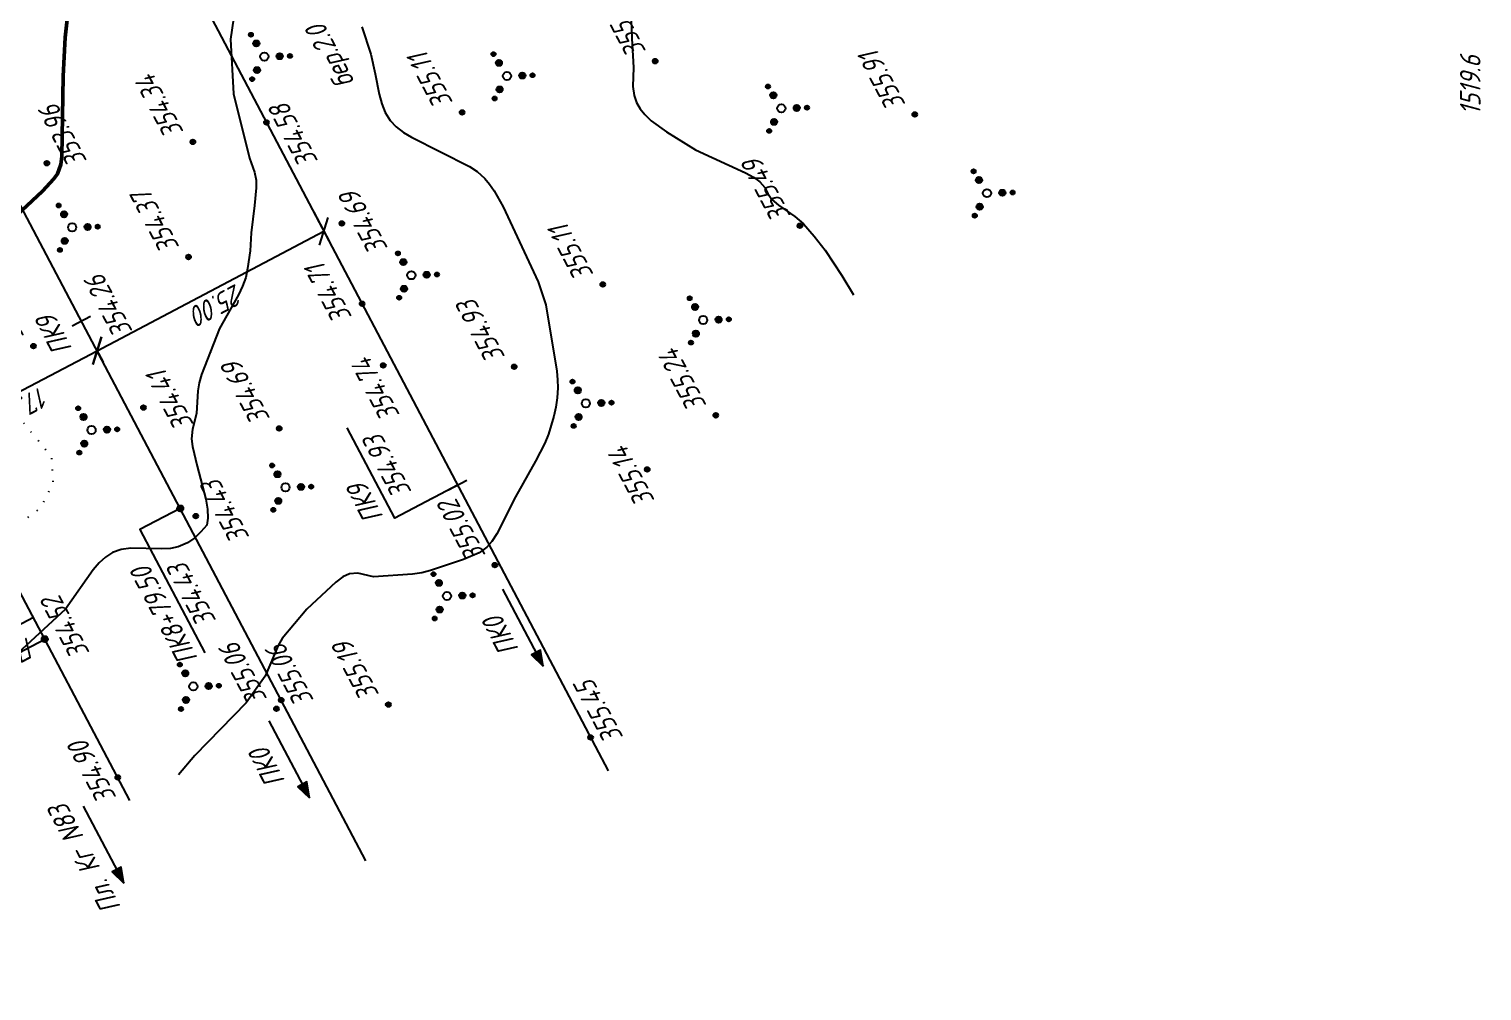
# Model space of a CAD drawing. Extents: x 1519167 to 1519613, y 2186570 to 2187012.
# Drawn here: x 1519459.5 to 1519601.2, y 2186602.8 to 2186696.7 of the extents above; entities that cross this region are included whole.
import ezdxf
from ezdxf.enums import TextEntityAlignment as Align

# ---------------------------------------------------------------- set-up
doc = ezdxf.new("R2010")
doc.units = 0
doc.linetypes.add('ИИDot', pattern=[1, 0, -1])
for name, color, linetype, lineweight in [('ИИ_ГЕОСЕТКА_025', 3, 'Continuous', 25), ('ИИ_КОНТУР_025', 7, 'ИИDot', 25), ('ИИ_ОТМЕТКА_025', 7, 'Continuous', 25), ('ИИ_ПИКЕТАЖ_025', 7, 'Continuous', 25), ('ИИ_РАЗМЕР_025', 7, 'Continuous', 25), ('ИИ_РЕЛЬЕФ_025', 34, 'Continuous', 25), ('ИИ_РЕЛЬЕФ_050', 34, 'Continuous', 50), ('ИИ_ТЕКСТ_025', 7, 'Continuous', 25), ('ИИ_ТРАССА_АД_025', 1, 'Continuous', 25), ('ИИ_ТРАССА_ЛЭП_025', 7, 'Continuous', 25), ('ИИ_ТРАССА_ТРУБ_025', 7, 'Continuous', 25), ('ИИ_УГОДЬЯ_025', 7, 'Continuous', 25)]:
    doc.layers.add(name, color=color, linetype=linetype, lineweight=lineweight)
doc.styles.add('VNIPISIMPLEXCUR', font='simplex.shx', dxfattribs={"width": 0.8, "oblique": 15})
doc.dimstyles.new('ИИ-1000-м-dm$0', dxfattribs={"dimtxt": 2.5, "dimasz": 2.5, "dimexe": 1.25, "dimexo": 0, "dimgap": 1, "dimtad": 1, "dimtoh": 1, "dimzin": 1, "dimdsep": 46, "dimtxsty": 'VNIPISIMPLEXCUR', "dimblk": 'OBLIQUE', "dimcen": 2.5, "dimaunit": 1, "dimazin": 0, "dimtfac": 1, "dimtmove": 1, "dimatfit": 2, "dimfxl": 1, "dimarcsym": 0})
doc.dimstyles.new('ИИ-1000-м-dm$2', dxfattribs={"dimtxt": 2.5, "dimasz": 2.5, "dimexe": 1.25, "dimexo": 0, "dimgap": 1, "dimtad": 2, "dimtoh": 1, "dimzin": 1, "dimdsep": 46, "dimtxsty": 'VNIPISIMPLEXCUR', "dimcen": 2.5, "dimaunit": 1, "dimazin": 0, "dimtfac": 1, "dimtmove": 1, "dimatfit": 2, "dimfxl": 1, "dimarcsym": 0})

# ---------------------------------------------------------------- blocks, each defined once
blk = doc.blocks.new('ИИ053952')
at = {"linetype": 'Continuous', "lineweight": 25}
h = blk.add_hatch(color=0, dxfattribs=at)
edge = h.paths.add_edge_path()
edge.add_arc((-1.308630616908658, 2.130137532763825), 0.2, 0, 360)
h = blk.add_hatch(color=0, dxfattribs=at)
edge = h.paths.add_edge_path()
edge.add_arc((-0.7851783701452177, 1.278082519658284), 0.3, 0, 360)
h = blk.add_hatch(color=0, dxfattribs=at)
edge = h.paths.add_edge_path()
edge.add_arc((1.499441115229502, 0.04094315521868452), 0.3, 0, 360)
h = blk.add_hatch(color=0, dxfattribs=at)
edge = h.paths.add_edge_path()
edge.add_arc((2.49906852538254, 0.06823859203112193), 0.2, 0, 360)
h = blk.add_hatch(color=0, dxfattribs=at)
edge = h.paths.add_edge_path()
edge.add_arc((-0.7142627450842838, -1.319025674876968), 0.3, 0, 360)
h = blk.add_hatch(color=0, dxfattribs=at)
edge = h.paths.add_edge_path()
edge.add_arc((-1.190437908473882, -2.198376124794947), 0.2, 0, 360)
at = {"color": 0, "linetype": 'Continuous', "lineweight": 25}
for centre, radius in [((-1.308630616908658, 2.130137532763825), 0.2), ((-0.7851783701452177, 1.278082519658284), 0.3), ((0, 0), 0.4), ((1.499441115229502, 0.04094315521868452), 0.3), ((2.49906852538254, 0.06823859203112193), 0.2), ((-0.7142627450842838, -1.319025674876968), 0.3), ((-1.190437908473882, -2.198376124794947), 0.2)]:
    blk.add_circle(centre, radius, dxfattribs=at)
blk = doc.blocks.new('ИИ15008')
at = {"linetype": 'Continuous', "lineweight": 25}
blk.add_hatch(color=0, dxfattribs=at).paths.add_polyline_path([(0, 0), (1.5, -0.5000000000000002), (1.5, 0.4999999999999998)])
at = {"color": 0, "linetype": 'Continuous', "lineweight": 25}
blk.add_lwpolyline([(0, 0), (1.5, -0.5000000000000002), (1.5, 0.4999999999999998)], close=True, dxfattribs=at)
blk.add_lwpolyline([(8.5, -9.992007221626409e-16), (0, 0)], dxfattribs=at)
blk = doc.blocks.new('PICKET')
at = {"color": 0, "linetype": 'Continuous', "lineweight": 25}
for p, q in [((-0.2299999999999898, 0), (0.2299999999999898, 0)), ((0, 0.2299999999999898), (0, -0.2299999999999898))]:
    blk.add_line(p, q, dxfattribs=at)
blk.add_circle((0, 0), 0.23, dxfattribs=at)
at = {"color": 0, "linetype": 'Continuous', "style": 'VNIPISIMPLEXCUR', "oblique": 15, "width": 0.8}
blk.add_attdef('OTMETKA', (1.25, 0.3000000000000114), '', height=2, dxfattribs=at)
at = {"color": 8, "linetype": 'Continuous', "style": 'VNIPISIMPLEXCUR', "oblique": 15, "width": 0.8, "flags": 1}
blk.add_attdef('NOMER', (1.25, -2.699999999999989), '', height=2, dxfattribs=at)
blk = doc.blocks.new('ИИ15002')
at = {"linetype": 'Continuous', "lineweight": 25}
h = blk.add_hatch(color=0, dxfattribs=at)
edge = h.paths.add_edge_path()
edge.add_arc((0, 0), 0.3, 0, 360)
at = {"color": 0, "linetype": 'Continuous', "lineweight": 25}
blk.add_circle((0, 0), 0.3, dxfattribs=at)
at = {"color": 0, "linetype": 'Continuous', "style": 'VNIPISIMPLEXCUR', "oblique": 15, "width": 0.8}
blk.add_attdef('STATIONING', (1, 1.3), '', height=2, rotation=90, dxfattribs=at)
at = {"color": 7, "linetype": 'Continuous', "style": 'VNIPISIMPLEXCUR', "oblique": 15, "width": 0.8}
blk.add_attdef('HEIGHT', text='', height=2, dxfattribs=at).set_placement((0, -1.3), align=Align.TOP_CENTER)
blk = doc.blocks.new('*D42')
at = {"layer": 'Defpoints', "color": 0, "transparency": 16777216}
for p in [(1519482.409112327, 2186840.189303848), (1519363.307495137, 2186746.815645184), (1519375.849179498, 2186713.319293056), (1519273.871336892, 2186671.020976549), (1519434.057590367, 2186602.83928543)]:
    blk.add_point(p, dxfattribs=at)
at = {"layer": 'ИИ_РАЗМЕР_025', "color": 0, "lineweight": -2, "transparency": 16777216}
for p, q in [((1519367.834215197, 2186756.781464417), (1519364.261829036, 2186763.562892868)), ((1519362.070670258, 2186747.220972842), (1519367.834215197, 2186756.781464417)), ((1519360.927050252, 2186741.641608137), (1519357.689613366, 2186747.78628803))]:
    blk.add_line(p, q, dxfattribs=at)
blk.add_arc((1519360.927050252, 2186741.641608137), 5.695364538610469, 59.27436186247808, 97.55833745788873, dxfattribs=at)
at = {"layer": 'ИИ_РАЗМЕР_025', "color": 0, "transparency": 16777216}
for points in [[(1519360.279089764, 2186746.969882825), (1519360.076724419, 2186747.605093587), (1519358.272274806, 2186746.680392173)], [(1519364.054944078, 2186746.789665338), (1519363.618994578, 2186746.285291986), (1519365.350089384, 2186745.229630163)]]:
    blk.add_solid(points, dxfattribs=at)
at = {"layer": 'ИИ_РАЗМЕР_025', "color": 0, "transparency": 16777216, "insert": (1519364.435862447, 2186759.605476825), "char_height": 2, "attachment_point": 5, "rotation": 117.77979618591188, "style": 'VNIPISIMPLEXCUR'}
blk.add_mtext("78°44'", dxfattribs=at)
blk = doc.blocks.new('*D43')
at = {"layer": 'Defpoints', "color": 0, "transparency": 16777216}
for p in [(1519297.920252201, 2186946.833631685), (1519482.409112328, 2186840.189303848), (1519396.44822666, 2186775.815196537), (1519273.871336892, 2186671.02097655), (1519469.341392375, 2186621.426426311)]:
    blk.add_point(p, dxfattribs=at)
at = {"layer": 'ИИ_РАЗМЕР_025', "color": 0, "lineweight": -2, "transparency": 16777216}
for p, q in [((1519395.36096939, 2186782.255402636), (1519391.788583229, 2186789.036831087)), ((1519394.40464737, 2186776.484968804), (1519395.36096939, 2186782.255402636))]:
    blk.add_line(p, q, dxfattribs=at)
blk.add_arc((1519392.514684558, 2186767.265873322), 9.410827855799289, 51.24897328119503, 105.5801988631217, dxfattribs=at)
at = {"layer": 'ИИ_РАЗМЕР_025', "color": 0, "transparency": 16777216}
for points in [[(1519390.110199887, 2186776.021150645), (1519389.86391831, 2186776.640658377), (1519388.128535904, 2186775.592059779)], [(1519398.640361914, 2186774.841441516), (1519398.170186333, 2186774.368811252), (1519399.823164918, 2186773.19459964)]]:
    blk.add_solid(points, dxfattribs=at)
at = {"layer": 'ИИ_РАЗМЕР_025', "color": 0, "transparency": 16777216, "insert": (1519391.96261664, 2186785.079415044), "char_height": 2, "attachment_point": 5, "rotation": 117.77979618591188, "style": 'VNIPISIMPLEXCUR'}
blk.add_mtext("78°44'", dxfattribs=at)
blk = doc.blocks.new('ИИ15001')
at = {"color": 0, "linetype": 'Continuous', "lineweight": 25}
blk.add_lwpolyline([(0, 1), (0, -1)], dxfattribs=at)
at = {"color": 0, "linetype": 'Continuous', "lineweight": 25, "style": 'VNIPISIMPLEXCUR', "oblique": 15, "width": 0.8}
blk.add_attdef('STATIONING', text='', height=2, dxfattribs=at).set_placement((0, 2), align=Align.CENTER)
at = {"color": 7, "linetype": 'Continuous', "lineweight": 25, "style": 'VNIPISIMPLEXCUR', "oblique": 15, "width": 0.8}
blk.add_attdef('HEIGHT', text='', height=2, dxfattribs=at).set_placement((0, -2), align=Align.TOP_CENTER)
blk = doc.blocks.new('_Oblique')
at = {"color": 0, "linetype": 'ByBlock', "lineweight": -2}
blk.add_line((-0.5, -0.5), (0.5, 0.5), dxfattribs=at)
blk = doc.blocks.new('*D46')
at = {"layer": 'Defpoints', "color": 0, "transparency": 16777216}
for p in [(1519466.06720641, 2186665.464313827), (1519466.148467107, 2186665.310057379), (1519450.552066062, 2186657.094035101)]:
    blk.add_point(p, dxfattribs=at)
at = {"layer": 'ИИ_РАЗМЕР_025', "color": 0, "lineweight": -2, "transparency": 16777216}
for p, q in [((1519466.067206409, 2186665.464313828), (1519466.731060466, 2186664.204125656)), ((1519450.552066063, 2186657.0940351), (1519466.148467106, 2186665.31005738)), ((1519450.552066061, 2186657.094035102), (1519451.134659422, 2186655.988103376))]:
    blk.add_line(p, q, dxfattribs=at)
at = {"layer": 'ИИ_РАЗМЕР_025', "color": 0, "lineweight": -2, "transparency": 16777216, "xscale": 2, "yscale": 2, "zscale": 2}
for p, rotation in [((1519466.148467106, 2186665.31005738), 27.77979618591188), ((1519450.552066063, 2186657.0940351), 207.7797961859119)]:
    blk.add_blockref('_Oblique', p, dxfattribs=dict(at, rotation=rotation))
at = {"layer": 'ИИ_РАЗМЕР_025', "color": 0, "transparency": 16777216, "insert": (1519459.049378616, 2186659.874928172), "char_height": 2, "attachment_point": 5, "rotation": 207.7797961859119, "style": 'VNIPISIMPLEXCUR'}
blk.add_mtext('17.63', dxfattribs=at)
blk = doc.blocks.new('*D47')
at = {"layer": 'Defpoints', "color": 0, "transparency": 16777216}
for p in [(1519487.284044582, 2186678.833423385), (1519488.269316177, 2186676.963091198), (1519466.06720641, 2186665.464313827)]:
    blk.add_point(p, dxfattribs=at)
at = {"layer": 'ИИ_РАЗМЕР_025', "color": 0, "lineweight": -2, "transparency": 16777216}
for p, q in [((1519487.284044582, 2186678.833423386), (1519488.851909536, 2186675.857159475)), ((1519466.148467107, 2186665.310057379), (1519488.269316176, 2186676.963091198)), ((1519466.06720641, 2186665.464313828), (1519466.731060466, 2186664.204125656))]:
    blk.add_line(p, q, dxfattribs=at)
at = {"layer": 'ИИ_РАЗМЕР_025', "color": 0, "lineweight": -2, "transparency": 16777216, "xscale": 2, "yscale": 2, "zscale": 2}
for p, rotation in [((1519488.269316176, 2186676.963091198), 27.77979618591188), ((1519466.148467107, 2186665.310057379), 207.7797961859119)]:
    blk.add_blockref('_Oblique', p, dxfattribs=dict(at, rotation=rotation))
at = {"layer": 'ИИ_РАЗМЕР_025', "color": 0, "transparency": 16777216, "insert": (1519477.908003673, 2186669.809456221), "char_height": 2, "attachment_point": 5, "rotation": 207.7797961859119, "style": 'VNIPISIMPLEXCUR'}
blk.add_mtext('25.00', dxfattribs=at)

msp = doc.modelspace()

# ---------------------------------------------------------------- linework, layer by layer
at = {"layer": 'ИИ_КОНТУР_025', "flags": 128}
msp.add_lwpolyline([(1519437.751877336, 2186658.37637331), (1519452.747999675, 2186651.184158516), (1519456.037797105, 2186648.793659279), (1519458.878981535, 2186648.644247382), (1519460.673420149, 2186649.988905393), (1519461.869699168, 2186652.379411639), (1519461.720165964, 2186654.919322772), (1519458.430368534, 2186658.953303813), (1519453.196612676, 2186664.630752642), (1519452.659246821, 2186665.117707883)], dxfattribs=at)

# ---------------------------------------------------------------- block references
at = {"layer": 'ИИ_ОТМЕТКА_025', "rotation": 117.7797222222222}
msp.add_blockref('PICKET', (1519459.939899999, 2186665.76, 354.1999999999999), dxfattribs=at).add_auto_attribs({'OTMETKA': '354.20'})
at = {"layer": 'ИИ_ОТМЕТКА_025'}
ref = msp.add_blockref('PICKET', (1519514.28021474, 2186627.581820519, 355.4499999999999), dxfattribs=dict(at, rotation=117.7792673703056))
ref.add_attrib('OTMETKA', '355.45', (1519517.506994902, 2186627.598972381, 355.4499999999999), dxfattribs={"layer": '0', "color": 0, "linetype": 'Continuous', "height": 2, "rotation": 117.7792673878935, "style": 'VNIPISIMPLEXCUR', "oblique": 14.99999999999986, "width": 0.7999999999999998})
at = {"layer": 'ИИ_ТЕКСТ_025', "rotation": 117.7797222222222}
for p in [(1519509.659499255, 2186634.532347408), (1519486.866054001, 2186621.674302484)]:
    msp.add_blockref('ИИ15008', p, dxfattribs=at)
at = {"layer": 'ИИ_УГОДЬЯ_025'}
for p in [(1519506.112443503, 2186692.124535507), (1519552.929541779, 2186680.686138013), (1519463.714611777, 2186677.349794649), (1519484.525500269, 2186651.982950999)]:
    msp.add_blockref('ИИ053952', p, dxfattribs=at)

# ---------------------------------------------------------------- texts
at = {"layer": 'ИИ_ТЕКСТ_025', "style": 'VNIPISIMPLEXCUR', "oblique": 15, "width": 0.8}
for p in [(1519507.320892148, 2186636.188376268), (1519484.527446895, 2186623.330331344)]:
    msp.add_text('ПК0', height=2, rotation=117.7797222245429, dxfattribs=at).set_placement(p)

# ---------------------------------------------------------------- wipeouts: each hides what was drawn before it
at = {"lineweight": 0}
for points, layer in [([(1519601.1969855088, 2186688.555451546), (1519601.1969855088, 2186696.075745399), (1519598.916985509, 2186696.075745399), (1519598.916985509, 2186688.555451546)], 'ИИ_ГЕОСЕТКА_025'), ([(1519519.2990423762, 2186693.621021005), (1519515.2732705926, 2186701.263131221), (1519513.256049757, 2186700.2004835373), (1519517.2818215406, 2186692.558373321)], 'ИИ_ОТМЕТКА_025'), ([(1519501.0335241396, 2186689.5677074976), (1519497.4693871057, 2186696.3334978856), (1519495.45216627, 2186695.2708502016), (1519499.016303304, 2186688.505059813)], 'ИИ_ОТМЕТКА_025'), ([(1519545.1835241388, 2186689.3677074965), (1519541.4773456433, 2186696.403134755), (1519539.460124808, 2186695.3404870713), (1519543.1663033029, 2186688.305059813)], 'ИИ_ОТМЕТКА_025'), ([(1519474.7835241398, 2186686.6877075), (1519470.888754031, 2186694.0811376395), (1519468.871533195, 2186693.0184899555), (1519472.766303304, 2186685.625059816)], 'ИИ_ОТМЕТКА_025'), ([(1519460.5425753063, 2186684.607904397), (1519456.6235054047, 2186692.047462758), (1519454.606284569, 2186690.984815074), (1519458.5253544706, 2186683.545256713)], 'ИИ_ОТМЕТКА_025'), ([(1519489.3135241393, 2186678.737807497), (1519485.3944542378, 2186686.177365858), (1519483.377233402, 2186685.114718174), (1519487.2963033037, 2186677.675159813)], 'ИИ_ОТМЕТКА_025'), ([(1519533.9834241392, 2186678.4977075), (1519530.0643542376, 2186685.9372658613), (1519528.047133402, 2186684.8746181773), (1519531.9662033035, 2186677.435059816)], 'ИИ_ОТМЕТКА_025'), ([(1519474.3635241373, 2186675.457707497), (1519470.3377523539, 2186683.099817713), (1519468.320531518, 2186682.0371700292), (1519472.3463033016, 2186674.395059813)], 'ИИ_ОТМЕТКА_025'), ([(1519514.7535241386, 2186672.7778074974), (1519511.1893871047, 2186679.5435978854), (1519509.172166269, 2186678.480950201), (1519512.736303303, 2186671.715159813)], 'ИИ_ОТМЕТКА_025'), ([(1519493.3535241385, 2186664.877707497), (1519489.4587540296, 2186672.2711376366), (1519487.441533194, 2186671.2084899526), (1519491.3363033028, 2186663.815059813)], 'ИИ_ОТМЕТКА_025'), ([(1519506.1235241387, 2186664.7477074964), (1519502.1332627207, 2186672.3224084955), (1519500.116041885, 2186671.259760812), (1519504.1063033033, 2186663.685059813)], 'ИИ_ОТМЕТКА_025'), ([(1519469.9534241378, 2186660.7677074997), (1519466.2472456424, 2186667.803134758), (1519464.230024807, 2186666.7404870745), (1519467.936203302, 2186659.705059816)], 'ИИ_ОТМЕТКА_025'), ([(1519525.7735241386, 2186660.007807497), (1519521.8787540297, 2186667.4012376363), (1519519.861533194, 2186666.3385899523), (1519523.756303303, 2186658.945159813)], 'ИИ_ОТМЕТКА_025'), ([(1519483.2034241422, 2186658.727707497), (1519479.2843542406, 2186666.167265858), (1519477.267133405, 2186665.104618174), (1519481.1862033065, 2186657.665059813)], 'ИИ_ОТМЕТКА_025'), ([(1519474.878283483, 2186649.5854751486), (1519470.8880220647, 2186657.1601761477), (1519468.870801229, 2186656.0975284637), (1519472.8610626473, 2186648.522827465)], 'ИИ_ОТМЕТКА_025'), ([(1519520.7124870562, 2186650.739771351), (1519516.9597584088, 2186657.8635646203), (1519514.942537573, 2186656.8009169362), (1519518.6952662203, 2186649.677123667)], 'ИИ_ОТМЕТКА_025'), ([(1519504.2435241423, 2186645.387807497), (1519500.3008375927, 2186652.8721972685), (1519498.283616757, 2186651.8095495845), (1519502.2263033066, 2186644.3251598133)], 'ИИ_ОТМЕТКА_025'), ([(1519482.9235241392, 2186631.367707497), (1519479.0044542376, 2186638.807265858), (1519476.987233402, 2186637.744618174), (1519480.9063033035, 2186630.305059813)], 'ИИ_ОТМЕТКА_025'), ([(1519493.8435241354, 2186631.787707497), (1519490.0664956954, 2186638.9576289877), (1519488.04927486, 2186637.8949813033), (1519491.8263033, 2186630.725059813)], 'ИИ_ОТМЕТКА_025'), ([(1519459.223931785, 2186635.792692233), (1519445.177962436, 2186628.393404348), (1519446.240614628, 2186626.376185887), (1519460.286583977, 2186633.7754737716)], 'ИИ_ПИКЕТАЖ_025'), ([(1519491.3253750054, 2186691.829111976), (1519487.311667725, 2186699.448320183), (1519485.294446889, 2186698.3856724994), (1519489.3081541692, 2186690.766464292)], 'ИИ_ТЕКСТ_025'), ([(1519468.5650775298, 2186611.2423283216), (1519461.9349845704, 2186623.828213429), (1519459.917763735, 2186622.7655657455), (1519466.547856694, 2186610.179680637)], 'ИИ_ТЕКСТ_025')]:
    msp.add_wipeout(points, dxfattribs=at).dxf.layer = layer

# ---------------------------------------------------------------- next in the draw order: linework, layer by layer
at = {"layer": 'ИИ_ПИКЕТАЖ_025', "color": 7}
msp.add_lwpolyline([(1519501.309569984, 2186652.204429667), (1519495.178571621, 2186648.97468333), (1519490.542037362, 2186657.776174526)], dxfattribs=at)
at = {"layer": 'ИИ_ПИКЕТАЖ_025', "color": 1, "elevation": 354.4299999999999}
msp.add_lwpolyline([(1519474.25459728, 2186649.921946243), (1519470.327236688, 2186647.853053424), (1519476.6562094, 2186635.838821568)], dxfattribs=at)
at = {"layer": 'ИИ_РЕЛЬЕФ_025'}
for points, elevation in [([(1519491.970872606, 2186696.916520526), (1519492.854178599, 2186694.252752998), (1519493.275245782, 2186692.315618047), (1519493.652052255, 2186690.342733412), (1519493.906846554, 2186689.409915622), (1519494.250162269, 2186688.548597203), (1519494.71519493, 2186687.78559042), (1519495.309212476, 2186687.151680029), (1519496.019678602, 2186686.611825977), (1519496.814834604, 2186686.140376535), (1519502.47460397, 2186683.27931954), (1519503.220228465, 2186682.794189234), (1519503.948033773, 2186682.128738833), (1519504.410963271, 2186681.565394299), (1519504.86438023, 2186680.905788261), (1519505.748112271, 2186679.352798244), (1519509.174325709, 2186672.040706695), (1519509.902444253, 2186669.782491202), (1519510.988549918, 2186663.328457842), (1519511.055171683, 2186662.485373561), (1519511.066458332, 2186661.691614583), (1519511.006844598, 2186660.701163526), (1519510.884210437, 2186659.789047347), (1519510.700987309, 2186658.919860239), (1519510.162499998, 2186657.16865), (1519509.80912602, 2186656.299983322), (1519508.89742753, 2186654.54735856), (1519506.942367295, 2186651.041224834), (1519505.116573476, 2186647.431241455), (1519504.645275202, 2186646.703027573), (1519504.160909089, 2186646.128181818), (1519503.411502181, 2186645.586877392), (1519501.875685713, 2186644.938542857), (1519498.658961391, 2186643.852676836), (1519497.821718181, 2186643.650809091), (1519496.904443915, 2186643.505535898), (1519493.087605048, 2186643.235452934), (1519491.569947527, 2186643.599271198), (1519490.768710604, 2186643.547581365), (1519490.121197878, 2186643.24349762), (1519489.438093545, 2186642.743362876), (1519486.587037522, 2186640.089320563), (1519484.182950012, 2186637.21921175), (1519483.796958536, 2186636.533006776), (1519482.522727271, 2186633.566263637), (1519480.682156861, 2186630.942662745), (1519475.687826085, 2186625.829565218), (1519474.08312494, 2186623.924321838)], 354.9999999999999), ([(1519518.24603331, 2186697.534947662), (1519518.285346084, 2186695.773058621), (1519518.442422191, 2186692.942901528), (1519518.406651723, 2186691.08237979), (1519518.517007079, 2186690.22355053), (1519518.763724286, 2186689.547582559), (1519519.111428444, 2186688.927865578), (1519519.549738739, 2186688.348773527), (1519520.186023047, 2186687.756719954), (1519521.688284099, 2186686.675599641), (1519524.508930742, 2186684.899242584), (1519529.375219815, 2186682.684012276), (1519530.160166508, 2186682.244467277), (1519530.772494674, 2186681.808131584), (1519531.257281326, 2186681.229394499), (1519531.544458914, 2186680.654331343), (1519531.936666665, 2186680.0766), (1519532.58338593, 2186679.527263352), (1519534.20431353, 2186678.420270523), (1519535.034904999, 2186677.6844), (1519536.079872546, 2186676.49806756), (1519537.147169782, 2186675.109408794), (1519538.789983802, 2186672.647058788), (1519539.913105262, 2186670.752584211)], 355.4999999999999)]:
    msp.add_lwpolyline(points, dxfattribs=dict(at, elevation=elevation))
at = {"layer": 'ИИ_РЕЛЬЕФ_050', "elevation": 353.9999999999999}
msp.add_lwpolyline([(1519463.238366372, 2186697.620579725), (1519463.028055305, 2186695.880524959), (1519462.839548284, 2186692.111517305), (1519462.706865938, 2186684.269398711), (1519462.61817315, 2186683.492093372), (1519462.274288375, 2186682.565072673), (1519461.920527513, 2186682.0771296), (1519460.838505752, 2186680.881532759), (1519452.224373076, 2186672.858986923)], dxfattribs=at)

# ---------------------------------------------------------------- next in the draw order: block references
at = {"layer": 'ИИ_ОТМЕТКА_025', "rotation": 117.7797222222222}
for p, values in [((1519520.579541608, 2186693.56677787, 355.5699999999999), {'OTMETKA': '355.57'}), ((1519501.739999998, 2186688.5699, 355.11), {'OTMETKA': '355.11'}), ((1519545.889999999, 2186688.3699, 355.91), {'OTMETKA': '355.91'}), ((1519475.489999999, 2186685.6899, 354.3399999999999), {'OTMETKA': '354.34'}), ((1519534.689899999, 2186677.4999, 355.49), {'OTMETKA': '355.49'}), ((1519475.069999998, 2186674.4599, 354.3699999999999), {'OTMETKA': '354.37'}), ((1519515.459999998, 2186671.78, 355.11), {'OTMETKA': '355.11'}), ((1519506.829999998, 2186663.7499, 354.9299999999999), {'OTMETKA': '354.93'}), ((1519526.479999998, 2186659.01, 355.24), {'OTMETKA': '355.24'}), ((1519483.909899998, 2186657.7299, 354.6899999999999), {'OTMETKA': '354.69'}), ((1519504.949999998, 2186644.39, 355.0199999999999), {'OTMETKA': '355.02'}), ((1519483.629999998, 2186630.3699, 355.0599999999999), {'OTMETKA': '355.06'}), ((1519494.549999998, 2186630.7899, 355.1899999999999), {'OTMETKA': '355.19'})]:
    msp.add_blockref('PICKET', p, dxfattribs=at).add_auto_attribs(values)
at = {"layer": 'ИИ_ОТМЕТКА_025'}
ref = msp.add_blockref('PICKET', (1519461.249051168, 2186683.6100969, 353.9599999999999), dxfattribs=dict(at, rotation=117.7797222222222))
ref.add_attrib('OTMETKA', '353.96', (1519465.216878654, 2186683.823137693, 353.9599999999999), dxfattribs={"layer": '0', "color": 0, "linetype": 'Continuous', "height": 2, "rotation": 117.7797222245429, "style": 'VNIPISIMPLEXCUR', "oblique": 15.00000000000003, "width": 0.8000000000000005})
ref = msp.add_blockref('PICKET', (1519482.66690911, 2186687.594416887, 354.5799999999999), dxfattribs=dict(at, rotation=117.7792673703056))
ref.add_attrib('OTMETKA', '354.58', (1519487.745298371, 2186683.818244232, 354.5799999999999), dxfattribs={"layer": '0', "color": 0, "linetype": 'Continuous', "height": 2, "rotation": 117.7792673878935, "style": 'VNIPISIMPLEXCUR', "oblique": 14.99999999999986, "width": 0.7999999999999998})
ref = msp.add_blockref('PICKET', (1519490.019999999, 2186677.74, 354.6899999999999), dxfattribs=dict(at, rotation=117.7797222222222))
ref.add_attrib('OTMETKA', '354.69', (1519494.554179898, 2186675.314109828, 354.6899999999999), dxfattribs={"layer": '0', "color": 0, "linetype": 'Continuous', "height": 2, "rotation": 117.7797222245429, "style": 'VNIPISIMPLEXCUR', "oblique": 15.00000000000003, "width": 0.8000000000000005})
ref = msp.add_blockref('PICKET', (1519491.988239546, 2186669.899423277, 354.7099999999999), dxfattribs=dict(at, rotation=117.7792673703056))
ref.add_attrib('OTMETKA', '354.71', (1519491.052449739, 2186668.601331079, 354.7099999999999), dxfattribs={"layer": '0', "color": 0, "linetype": 'Continuous', "height": 2, "rotation": 117.7792673878935, "style": 'VNIPISIMPLEXCUR', "oblique": 15.00000000000003, "width": 0.8000000000000002})
ref = msp.add_blockref('PICKET', (1519494.059999999, 2186663.8799, 354.74), dxfattribs=dict(at, rotation=117.7797222222222))
ref.add_attrib('OTMETKA', '354.74', (1519495.720922193, 2186659.039764075, 354.74), dxfattribs={"layer": '0', "color": 0, "linetype": 'Continuous', "height": 2, "rotation": 117.7797222245429, "style": 'VNIPISIMPLEXCUR', "oblique": 15.00000000000003, "width": 0.8000000000000005})
ref = msp.add_blockref('PICKET', (1519470.659899998, 2186659.7699, 354.41), dxfattribs=dict(at, rotation=117.7797222222222))
ref.add_attrib('OTMETKA', '354.41', (1519475.630200747, 2186658.11751826, 354.41), dxfattribs={"layer": '0', "color": 0, "linetype": 'Continuous', "height": 2, "rotation": 117.7797222245429, "style": 'VNIPISIMPLEXCUR', "oblique": 15.00000000000003, "width": 0.8000000000000005})
ref = msp.add_blockref('PICKET', (1519519.799999998, 2186653.7299, 355.1399999999999), dxfattribs=dict(at, rotation=117.7797222222222))
ref.add_attrib('OTMETKA', '355.14', (1519520.57094719, 2186650.708074265, 355.1399999999999), dxfattribs={"layer": '0', "color": 0, "linetype": 'Continuous', "height": 2, "rotation": 117.7797222245429, "style": 'VNIPISIMPLEXCUR', "oblique": 14.99999999999995, "width": 0.8})
ref = msp.add_blockref('PICKET', (1519475.767807989, 2186649.17320121, 354.4299999999999), dxfattribs=dict(at, rotation=117.7797222222222))
ref.add_attrib('OTMETKA', '354.43', (1519481.055793209, 2186647.113680714, 354.4299999999999), dxfattribs={"layer": '0', "color": 0, "linetype": 'Continuous', "height": 2, "rotation": 117.7797222245429, "style": 'VNIPISIMPLEXCUR', "oblique": 15.00000000000003, "width": 0.8000000000000005})
ref = msp.add_blockref('PICKET', (1519474.254597279, 2186649.921946243, 354.4299999999999), dxfattribs=dict(at, rotation=117.7792673703056))
ref.add_attrib('OTMETKA', '354.43', (1519477.806617474, 2186638.986784599, 354.4299999999999), dxfattribs={"layer": '0', "color": 0, "linetype": 'Continuous', "height": 2, "rotation": 117.7792673878935, "style": 'VNIPISIMPLEXCUR', "oblique": 14.99999999999986, "width": 0.7999999999999998})
ref = msp.add_blockref('PICKET', (1519484.107494988, 2186631.217897493, 355.0599999999999), dxfattribs=dict(at, rotation=117.7792673703056))
ref.add_attrib('OTMETKA', '355.06', (1519487.328490476, 2186631.200083177, 355.0599999999999), dxfattribs={"layer": '0', "color": 0, "linetype": 'Continuous', "height": 2, "rotation": 117.7792673878935, "style": 'VNIPISIMPLEXCUR', "oblique": 14.99999999999986, "width": 0.7999999999999998})
at = {"layer": 'ИИ_ПИКЕТАЖ_025', "color": 1, "rotation": 117.7791666666666}
msp.add_blockref('ИИ15001', (1519464.617571128, 2186668.2161996, 354.2599999999999), dxfattribs=at).add_auto_attribs({'STATIONING': 'ПК9', 'HEIGHT': '354.26'})
at = {"layer": 'ИИ_ПИКЕТАЖ_025', "color": 7}
ref = msp.add_blockref('ИИ15001', (1519501.309569988, 2186652.204429669, 354.9299999999999), dxfattribs=dict(at, rotation=117.7792674114414))
ref.add_attrib('STATIONING', 'ПК9', dxfattribs={"layer": '0', "color": 0, "linetype": 'Continuous', "lineweight": 25, "height": 1.999999999999997, "rotation": 117.7792674357366, "style": 'VNIPISIMPLEXCUR', "oblique": 14.99999999999986, "width": 0.8000000000000006}).set_placement((1519493.187848356, 2186650.876727226, 354.9299999999999), align=Align.CENTER)
ref.add_attrib('HEIGHT', '354.93', dxfattribs={"layer": '0', "color": 7, "linetype": 'Continuous', "lineweight": 25, "height": 1.999999999999997, "rotation": 117.7792674357366, "style": 'VNIPISIMPLEXCUR', "oblique": 14.99999999999986, "width": 0.8000000000000006}).set_placement((1519493.577601933, 2186653.504927701, 354.9299999999999), align=Align.TOP_CENTER)
at = {"layer": 'ИИ_ПИКЕТАЖ_025', "color": 1}
ref = msp.add_blockref('ИИ15002', (1519474.254597279, 2186649.921946243, 354.4299999999999), dxfattribs=dict(at, rotation=117.7793137903056))
ref.add_attrib('STATIONING', 'ПК8+79.50', (1519476.026981309, 2186635.299867758, 354.4299999999999), dxfattribs={"layer": '0', "color": 0, "linetype": 'Continuous', "height": 2, "rotation": 117.7797222245429, "style": 'VNIPISIMPLEXCUR', "oblique": 14.99999999999995, "width": 0.8000000000000002})
at = {"layer": 'ИИ_УГОДЬЯ_025'}
for p in [(1519482.457209514, 2186694.013424252), (1519532.881656518, 2186688.960494443), (1519496.793529849, 2186672.679252416), (1519525.250885746, 2186668.302754545), (1519513.813797962, 2186660.171007899), (1519465.607483583, 2186657.569374321), (1519500.26290392, 2186641.378692777), (1519475.524572748, 2186632.555401555)]:
    msp.add_blockref('ИИ053952', p, dxfattribs=at)

# ---------------------------------------------------------------- next in the draw order: texts
at = {"layer": 'ИИ_ГЕОСЕТКА_025', "color": 7, "style": 'VNIPISIMPLEXCUR', "oblique": 15, "width": 0.8}
msp.add_text('1519.6', height=2, rotation=89.99999998665979, dxfattribs=at).set_placement((1519601.056985508, 2186688.314499165))
at = {"layer": 'ИИ_ТЕКСТ_025', "style": 'VNIPISIMPLEXCUR', "oblique": 15, "width": 0.8}
msp.add_text('бер.2.0', height=2, rotation=117.7797222245429, dxfattribs=at).set_placement((1519491.3258766, 2186691.527778019))

# ---------------------------------------------------------------- next in the draw order: dimensions: what is measured, and where the dimension line sits
at = {"layer": 'ИИ_РАЗМЕР_025'}
for base, p1, p2, picture, middle in [((1519488.269316177, 2186676.963091198), (1519466.067206411, 2186665.464313828), (1519487.284044583, 2186678.833423386), '*D47', (1519477.908003673, 2186669.80945622)), ((1519466.148467107, 2186665.310057379), (1519450.552066062, 2186657.094035102), (1519466.06720641, 2186665.464313828), '*D46', (1519459.049378615, 2186659.874928171))]:
    dim = msp.add_linear_dim(base=base, p1=p1, p2=p2, angle=207.7797961946621, dimstyle='ИИ-1000-м-dm$0', override={"dimtxt": 2, "dimasz": 2, "dimgap": 0.5}, dxfattribs=at)
    dim.commit()
    dim.dimension.update_dxf_attribs({"geometry": picture, "text_midpoint": middle})

# ---------------------------------------------------------------- next in the draw order: wipeouts: each hides what was drawn before it
at = {"lineweight": 0}
for points, layer in [([(1519465.7224497723, 2186634.624534461), (1519461.7797632227, 2186642.1089242324), (1519459.762542387, 2186641.0462765484), (1519463.7052289366, 2186633.561886777)], 'ИИ_ПИКЕТАЖ_025'), ([(1519468.5650775298, 2186611.2423283216), (1519461.9349845704, 2186623.828213429), (1519459.917763735, 2186622.7655657455), (1519466.547856694, 2186610.179680637)], 'ИИ_ТЕКСТ_025')]:
    msp.add_wipeout(points, dxfattribs=at).dxf.layer = layer

# ---------------------------------------------------------------- next in the draw order: linework, layer by layer
at = {"layer": 'ИИ_ПИКЕТАЖ_025', "color": 4}
msp.add_lwpolyline([(1519444.292403533, 2186628.346921268), (1519461.046392893, 2186637.172749065)], dxfattribs=at)
at = {"layer": 'ИИ_РЕЛЬЕФ_025', "elevation": 354.4999999999999}
msp.add_lwpolyline([(1519479.758007574, 2186699.717096969), (1519479.163678159, 2186695.726175862), (1519479.437096772, 2186690.376674193), (1519481.00197857, 2186684.099357937), (1519481.492815079, 2186682.725227755), (1519481.650845103, 2186681.948164335), (1519481.667806714, 2186681.194473878), (1519481.489913514, 2186679.468950041), (1519481.182658498, 2186676.818153308), (1519481.069211693, 2186675.053694233), (1519480.812137789, 2186673.319753816), (1519480.64336051, 2186672.461334091), (1519480.328113916, 2186671.605185566), (1519479.931133915, 2186670.766404195), (1519478.070769229, 2186667.469169231), (1519476.32369324, 2186662.990557873), (1519476.101749998, 2186662.190289285), (1519475.962406247, 2186661.38347028), (1519475.825999998, 2186659.1739), (1519475.451068619, 2186657.660326068), (1519475.368106249, 2186656.714275), (1519475.442229918, 2186655.973423736), (1519475.899571745, 2186654.060244272), (1519476.752396751, 2186650.824205054), (1519476.919575304, 2186649.837832594), (1519476.96088075, 2186648.97677181), (1519476.835918158, 2186648.288517522), (1519476.271511158, 2186647.650517447), (1519475.674826574, 2186647.043437585), (1519474.948093392, 2186646.551678924), (1519474.069522049, 2186646.190471143), (1519473.297399097, 2186646.012887514), (1519472.403422583, 2186645.972168006), (1519469.434366062, 2186646.045022481), (1519468.49956744, 2186645.919704277), (1519467.659716963, 2186645.62993125), (1519466.978002999, 2186645.181169923), (1519466.353236135, 2186644.603432943), (1519465.772274734, 2186643.926483919), (1519463.064592306, 2186640.095284615), (1519456.243265821, 2186633.82953241)], dxfattribs=at)
at = {"layer": 'ИИ_ТЕКСТ_025'}
msp.add_lwpolyline([(1519459.943240101, 2186639.266854067), (1519450.159380556, 2186634.112818352), (1519444.153206816, 2186645.514283828)], dxfattribs=at)

# ---------------------------------------------------------------- next in the draw order: wipeouts: each hides what was drawn before it
at = {"lineweight": 0}
msp.add_wipeout([(1519468.2200713533, 2186621.75790819), (1519464.2773848036, 2186629.2422979614), (1519462.260163968, 2186628.179650278), (1519466.2028505176, 2186620.695260506)], dxfattribs=at).dxf.layer = 'ИИ_ОТМЕТКА_025'

# ---------------------------------------------------------------- next in the draw order: linework, layer by layer
at = {"layer": 'ИИ_ТРАССА_АД_025'}
msp.add_lwpolyline([(1519492.368822593, 2186615.535173607), (1519311.868488961, 2186958.184325101)], dxfattribs=at)
at = {"layer": 'ИИ_ТРАССА_ЛЭП_025'}
msp.add_lwpolyline([(1519333.476874631, 2186970.806853638), (1519515.992032787, 2186624.332219015)], dxfattribs=at)
at = {"layer": 'ИИ_ТРАССА_ТРУБ_025', "color": 4}
msp.add_lwpolyline([(1519469.341392375, 2186621.426426311), (1519297.920252201, 2186946.833631686)], dxfattribs=at)

# ---------------------------------------------------------------- next in the draw order: block references
at = {"layer": 'ИИ_ОТМЕТКА_025'}
ref = msp.add_blockref('PICKET', (1519468.157405525, 2186623.673977875, 354.8999999999999), dxfattribs=dict(at, rotation=117.7797222222222))
ref.add_attrib('OTMETKA', '354.90', (1519468.078531487, 2186621.726211104, 354.8999999999999), dxfattribs={"layer": '0', "color": 0, "linetype": 'Continuous', "height": 1.999999999999999, "rotation": 117.7797222245429, "style": 'VNIPISIMPLEXCUR', "oblique": 14.99999999999986, "width": 0.8000000000000006})
at = {"layer": 'ИИ_ПИКЕТАЖ_025', "color": 4, "rotation": 117.7797222222222}
msp.add_blockref('ИИ15002', (1519461.046392893, 2186637.172749065, 354.5199999999999), dxfattribs=at).add_auto_attribs({'STATIONING': 'ПК117+50.00', 'HEIGHT': '354.52'})
at = {"layer": 'ИИ_ТЕКСТ_025', "rotation": 117.7797222222222}
msp.add_blockref('ИИ15008', (1519468.758430399, 2186613.358234745), dxfattribs=at)

# ---------------------------------------------------------------- next in the draw order: texts
at = {"layer": 'ИИ_ТЕКСТ_025', "style": 'VNIPISIMPLEXCUR', "oblique": 15, "width": 0.8}
msp.add_text('Пл. Кг N83', height=2, rotation=117.7797222245429, dxfattribs=at).set_placement((1519468.518004256, 2186611.031305591))

# ---------------------------------------------------------------- next in the draw order: dimensions: what is measured, and where the dimension line sits
at = {"layer": 'ИИ_РАЗМЕР_025'}
for base, line1, picture, middle in [((1519396.44822666, 2186775.815196537), ((1519469.341392375, 2186621.426426311), (1519297.920252201, 2186946.833631686)), '*D43', (1519391.96261664, 2186785.079415044)), ((1519363.307495137, 2186746.815645184), ((1519434.057590368, 2186602.839285431), (1519375.849179498, 2186713.319293057)), '*D42', (1519364.435862448, 2186759.605476824))]:
    dim = msp.add_angular_dim_2l(base=base, line1=line1, line2=((1519273.871336892, 2186671.02097655), (1519482.409112328, 2186840.189303848)), dimstyle='ИИ-1000-м-dm$2', override={"dimtxt": 2, "dimasz": 2, "dimgap": 0.5}, dxfattribs=at)
    dim.commit()
    dim.dimension.update_dxf_attribs({"geometry": picture, "text_midpoint": middle, "dimtype": 162})

doc.saveas('drawing.dxf')
